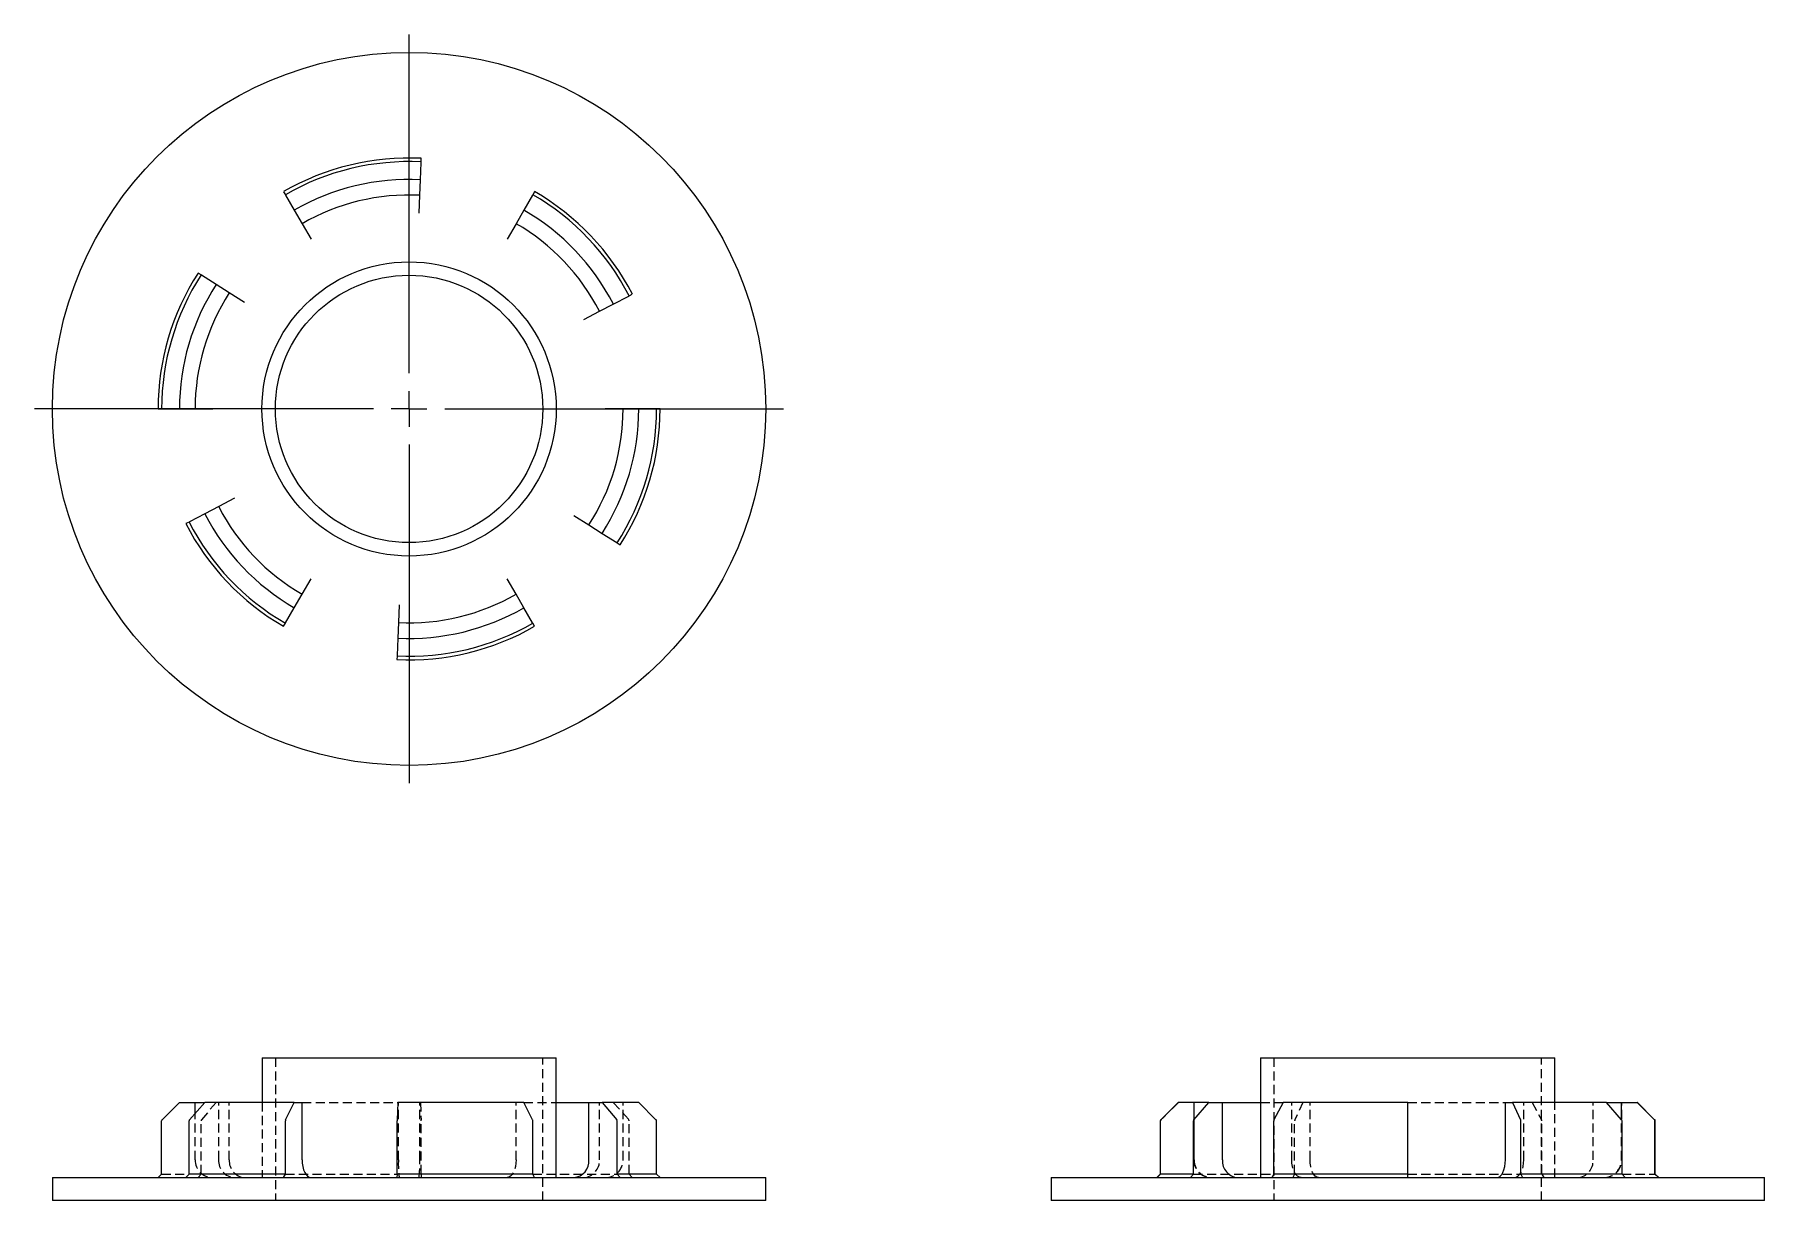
# Model space of a CAD drawing. Header units: millimetres. Extents: x 30 to 273, y 47 to 210.
import ezdxf

# ---------------------------------------------------------------- set-up
doc = ezdxf.new("R2010")
doc.units = ezdxf.units.MM
doc.linetypes.add('HIDDEN', pattern=[1.905, 1.27, -0.635])
doc.layers.add('10', color=7, linetype='Continuous')

# ---------------------------------------------------------------- blocks, each defined once
blk = doc.blocks.new('SW_CENTERMARKSYMBOL_0')
at = {"layer": '10', "color": 0}
for p, q in [((0, 5), (0, 52.5)), ((0, 0), (0, 2.5)), ((-5, 0), (-52.5, 0)), ((0, 0), (-2.5, 0)), ((0, 0), (0, -2.5)), ((0, 0), (2.5, 0)), ((5, 0), (52.5, 0)), ((0, -5), (0, -52.5))]:
    blk.add_line(p, q, dxfattribs=at)

msp = doc.modelspace()

# ---------------------------------------------------------------- linework, layer by layer
at = {"color": 7, "linetype": 'Continuous', "lineweight": 25}
for p, q in [((84.59, 190.15), (84.69, 192.57)), ((84.69, 192.65), (84.71, 193.15)), ((84.69, 192.57), (84.69, 192.65)), ((84.49, 187.96), (84.59, 190.15)), ((65.41, 188.47), (65.66, 188.04)), ((65.66, 188.04), (65.69, 187.98)), ((65.69, 187.98), (66.91, 185.88)), ((84.39, 185.47), (84.49, 187.96)), ((100.31, 187.98), (99.09, 185.88)), ((100.34, 188.04), (100.31, 187.98)), ((100.59, 188.47), (100.34, 188.04)), ((66.91, 185.88), (68, 183.98)), ((99.09, 185.88), (98, 183.98)), ((68, 183.98), (69.25, 181.82)), ((98, 183.98), (96.75, 181.82)), ((53.84, 176.79), (53.42, 177.06)), ((53.9, 176.75), (53.84, 176.79)), ((55.95, 175.45), (53.9, 176.75)), ((57.8, 174.27), (55.95, 175.45)), ((59.91, 172.93), (57.8, 174.27)), ((109.69, 171.69), (111.63, 172.7)), ((111.63, 172.7), (113.79, 173.82)), ((113.79, 173.82), (113.85, 173.86)), ((113.85, 173.86), (114.29, 174.09)), ((107.48, 170.53), (109.69, 171.69)), ((47.81, 158), (48.31, 158)), ((48.31, 158), (48.39, 158)), ((48.39, 158), (50.81, 158)), ((50.81, 158), (53, 158)), ((53, 158), (55.5, 158)), ((113, 158), (110.5, 158)), ((115.19, 158), (113, 158)), ((117.61, 158), (115.19, 158)), ((117.69, 158), (117.61, 158)), ((118.19, 158), (117.69, 158)), ((54.37, 143.3), (52.21, 142.18)), ((56.31, 144.31), (54.37, 143.3)), ((58.52, 145.47), (56.31, 144.31)), ((52.15, 142.14), (51.71, 141.91)), ((52.21, 142.18), (52.15, 142.14)), ((106.09, 143.07), (108.2, 141.73)), ((108.2, 141.73), (110.05, 140.55)), ((110.05, 140.55), (112.1, 139.25)), ((112.1, 139.25), (112.16, 139.21)), ((112.16, 139.21), (112.58, 138.94)), ((68, 132.02), (69.25, 134.18)), ((98, 132.02), (96.75, 134.18)), ((66.91, 130.12), (68, 132.02)), ((99.09, 130.12), (98, 132.02)), ((65.69, 128.02), (66.91, 130.12)), ((81.61, 130.53), (81.51, 128.04)), ((100.31, 128.02), (99.09, 130.12)), ((65.41, 127.53), (65.66, 127.96)), ((65.66, 127.96), (65.69, 128.02)), ((81.51, 128.04), (81.41, 125.85)), ((100.34, 127.96), (100.31, 128.02)), ((100.59, 127.53), (100.34, 127.96)), ((81.41, 125.85), (81.31, 123.43)), ((81.31, 123.35), (81.29, 122.85)), ((81.31, 123.43), (81.31, 123.35)), ((62.38, 67), (62.38, 60.75)), ((62.38, 67), (103.62, 67)), ((103.62, 50.2), (103.62, 67)), ((202.38, 67), (202.38, 50.2)), ((202.38, 67), (223, 67)), ((223, 67), (243.62, 67)), ((243.62, 60.75), (243.62, 67)), ((48.39, 58.32), (50.81, 60.75)), ((50.81, 60.75), (53, 60.75)), ((54.37, 60.75), (52.21, 58.32)), ((53, 59.21), (53, 60.75)), ((53, 60.75), (54.37, 60.75)), ((66.91, 60.75), (54.37, 60.75)), ((65.69, 58.32), (66.91, 60.75)), ((66.91, 60.75), (68, 60.75)), ((68, 52.7), (68, 60.75)), ((81.41, 60.75), (81.31, 58.32)), ((99.09, 60.75), (81.41, 60.75)), ((100.31, 58.32), (99.09, 60.75)), ((103.62, 60.75), (108.2, 60.75)), ((108.2, 52.7), (108.2, 60.75)), ((108.2, 60.75), (110.05, 60.75)), ((110.05, 60.75), (112.1, 58.32)), ((115.19, 60.75), (110.05, 60.75)), ((117.61, 58.32), (115.19, 60.75)), ((190.81, 60.75), (188.39, 58.32)), ((195.12, 60.75), (190.81, 60.75)), ((193.02, 58.32), (195.12, 60.75)), ((195.12, 60.75), (197.02, 60.75)), ((197.02, 52.7), (197.02, 60.75)), ((197.02, 60.75), (202.38, 60.75)), ((205.55, 60.75), (204.25, 58.32)), ((223, 60.75), (205.55, 60.75)), ((223, 58.32), (223, 60.75)), ((236.69, 52.7), (236.69, 60.75)), ((236.69, 60.75), (237.7, 60.75)), ((237.7, 60.75), (238.82, 58.32)), ((250.88, 60.75), (237.7, 60.75)), ((252.98, 58.32), (250.88, 60.75)), ((250.88, 60.75), (252.96, 60.75)), ((252.96, 58.34), (252.96, 60.75)), ((252.96, 60.75), (255.15, 60.75)), ((255.15, 60.75), (257.57, 58.32)), ((255.19, 60.75), (255.15, 60.75)), ((257.61, 58.32), (255.19, 60.75)), ((223, 58.15), (223, 58.32)), ((48.31, 50.7), (48.31, 58.15)), ((52.15, 50.7), (52.15, 58.15)), ((65.66, 50.7), (65.66, 58.15)), ((81.31, 50.7), (81.31, 58.15)), ((100.34, 50.7), (100.34, 58.15)), ((112.16, 50.7), (112.16, 58.15)), ((117.69, 50.7), (117.69, 58.15)), ((188.31, 58.15), (188.31, 50.7)), ((192.96, 50.7), (192.96, 58.15)), ((204.21, 50.7), (204.21, 58.15)), ((223, 50.7), (223, 58.15)), ((238.86, 50.7), (238.86, 58.15)), ((253.04, 50.7), (253.04, 58.15)), ((257.65, 50.7), (257.65, 58.15)), ((257.69, 50.7), (257.69, 58.15)), ((33, 50.2), (33, 47)), ((33, 50.2), (133, 50.2)), ((47.81, 50.2), (48.31, 50.7)), ((52.15, 50.7), (51.71, 50.2)), ((65.66, 50.7), (52.15, 50.7)), ((65.41, 50.2), (65.66, 50.7)), ((81.31, 50.7), (81.29, 50.2)), ((100.34, 50.7), (81.31, 50.7)), ((100.59, 50.2), (100.34, 50.7)), ((112.16, 50.7), (112.58, 50.2)), ((117.69, 50.7), (112.16, 50.7)), ((118.19, 50.2), (117.69, 50.7)), ((133, 47), (133, 50.2)), ((173, 50.2), (173, 47)), ((173, 50.2), (223, 50.2)), ((188.31, 50.7), (187.81, 50.2)), ((192.96, 50.7), (188.31, 50.7)), ((192.53, 50.2), (192.96, 50.7)), ((204.21, 50.7), (203.94, 50.2)), ((223, 50.7), (204.21, 50.7)), ((223, 50.2), (223, 50.7)), ((223, 50.2), (273, 50.2)), ((238.86, 50.7), (239.09, 50.2)), ((253.04, 50.7), (238.86, 50.7)), ((253.47, 50.2), (253.04, 50.7)), ((257.65, 50.7), (258.15, 50.2)), ((257.69, 50.7), (257.65, 50.7)), ((258.19, 50.2), (257.69, 50.7)), ((273, 47), (273, 50.2)), ((133, 47), (33, 47)), ((223, 47), (173, 47)), ((273, 47), (223, 47))]:
    msp.add_line(p, q, dxfattribs=at)
at = {"color": 7, "linetype": 'HIDDEN', "lineweight": 18}
for p, q in [((64.25, 67), (64.25, 47)), ((101.75, 47), (101.75, 67)), ((204.25, 67), (204.25, 47)), ((241.75, 47), (241.75, 67)), ((55.95, 60.75), (53.9, 58.32)), ((56.31, 52.7), (56.31, 60.75)), ((57.8, 52.7), (57.8, 60.75)), ((62.38, 60.75), (62.38, 50.2)), ((68, 60.75), (81.41, 60.75)), ((81.51, 52.7), (81.51, 60.75)), ((84.49, 52.7), (84.49, 60.75)), ((84.59, 60.75), (84.69, 58.32)), ((98, 52.7), (98, 60.75)), ((99.09, 60.75), (103.62, 60.75)), ((109.69, 52.7), (109.69, 60.75)), ((111.63, 60.75), (113.79, 58.32)), ((113, 52.7), (113, 60.75)), ((190.85, 60.75), (188.43, 58.32)), ((193, 60.75), (193, 52.7)), ((193.04, 52.7), (193.04, 60.75)), ((202.38, 60.75), (205.55, 60.75)), ((206.73, 52.7), (206.73, 60.75)), ((208.3, 60.75), (207.18, 58.32)), ((209.31, 52.7), (209.31, 60.75)), ((223, 60.75), (236.69, 60.75)), ((239.27, 52.7), (239.27, 60.75)), ((240.45, 60.75), (241.75, 58.32)), ((243.62, 50.2), (243.62, 60.75)), ((248.98, 52.7), (248.98, 60.75)), ((253, 52.7), (253, 60.75)), ((53, 52.7), (53, 59.21)), ((252.96, 52.7), (252.96, 58.34)), ((53.84, 50.7), (53.84, 58.15)), ((84.69, 50.7), (84.69, 58.15)), ((113.85, 50.7), (113.85, 58.15)), ((188.35, 50.7), (188.35, 58.15)), ((207.14, 50.7), (207.14, 58.15)), ((241.79, 50.7), (241.79, 58.15)), ((48.31, 50.7), (52.15, 50.7)), ((53.84, 50.7), (53.42, 50.2)), ((65.66, 50.7), (81.31, 50.7)), ((84.69, 50.7), (84.71, 50.2)), ((100.34, 50.7), (112.16, 50.7)), ((113.85, 50.7), (114.29, 50.2)), ((188.35, 50.7), (187.85, 50.2)), ((192.96, 50.7), (204.21, 50.7)), ((207.14, 50.7), (206.91, 50.2)), ((223, 50.7), (238.86, 50.7)), ((241.79, 50.7), (242.06, 50.2)), ((253.04, 50.7), (257.65, 50.7))]:
    msp.add_line(p, q, dxfattribs=at)
at = {"color": 7, "linetype": 'Continuous', "lineweight": 25, "flags": 128}
for points in [[(68, 52.7), (68.02, 52.21), (68.1, 51.74), (68.21, 51.31), (68.37, 50.93), (68.56, 50.62), (68.77, 50.39), (69.01, 50.25), (69.25, 50.2)], [(235.53, 50.2), (235.76, 50.25), (235.98, 50.39), (236.17, 50.62), (236.35, 50.93), (236.49, 51.31), (236.6, 51.74), (236.67, 52.21), (236.69, 52.7)]]:
    msp.add_lwpolyline(points, dxfattribs=at)
at = {"color": 7, "linetype": 'HIDDEN', "lineweight": 18, "flags": 128}
for points in [[(98, 52.7), (97.98, 52.21), (97.9, 51.74), (97.79, 51.31), (97.63, 50.93), (97.44, 50.62), (97.23, 50.39), (96.99, 50.25), (96.75, 50.2)], [(208.07, 50.2), (207.81, 50.25), (207.55, 50.39), (207.32, 50.62), (207.12, 50.93), (206.95, 51.31), (206.83, 51.74), (206.75, 52.21), (206.73, 52.7)], [(210.47, 50.2), (210.24, 50.25), (210.02, 50.39), (209.83, 50.62), (209.65, 50.93), (209.51, 51.31), (209.4, 51.74), (209.33, 52.21), (209.31, 52.7)], [(237.93, 50.2), (238.19, 50.25), (238.45, 50.39), (238.68, 50.62), (238.88, 50.93), (239.05, 51.31), (239.17, 51.74), (239.25, 52.21), (239.27, 52.7)]]:
    msp.add_lwpolyline(points, dxfattribs=at)
at = {"color": 7, "linetype": 'Continuous', "lineweight": 25}
for radius in [50, 20.63, 18.75]:
    msp.add_circle((83, 158), radius, dxfattribs=at)
for centre, radius, start, end in [((83, 158), 35.19, 87.2074, 120), ((83, 158), 34.69, 87.2025, 120), ((83, 158), 32.19, 87.1756, 120), ((83, 158), 30, 87.1483, 120), ((83, 158), 34.69, 27.2025, 60), ((83, 158), 35.19, 27.2074, 60), ((83, 158), 32.19, 27.1756, 60), ((83, 158), 30, 27.1483, 60), ((83, 158), 35.19, 147.2074, 180), ((83, 158), 34.69, 147.2025, 180), ((83, 158), 32.19, 147.1756, 180), ((83, 158), 30, 147.1483, 180), ((83, 158), 30, 327.1483, 0), ((83, 158), 32.19, 327.1756, 0), ((83, 158), 34.69, 327.2025, 0), ((83, 158), 35.19, 327.2074, 0), ((83, 158), 32.19, 207.1756, 240), ((83, 158), 30, 207.1483, 240), ((83, 158), 35.19, 207.2074, 240), ((83, 158), 34.69, 207.2025, 240), ((83, 158), 30, 267.1483, 300), ((83, 158), 32.19, 267.1756, 300), ((83, 158), 35.19, 267.2074, 300), ((83, 158), 34.69, 267.2025, 300), ((48.56, 58.15), 0.25, 135, 180), ((52.42, 58.15), 0.267, 139.172, 180.4961), ((66.06, 58.15), 0.406, 155.4548, 181.1433), ((85.69, 58.16), 4.38, 177.8297, 180.141), ((99.94, 58.15), 0.406, 358.8567, 24.5452), ((111.88, 58.15), 0.275, 359.3518, 39.1816), ((117.44, 58.15), 0.25, 0, 45), ((188.56, 58.15), 0.25, 135, 180), ((193.23, 58.15), 0.271, 139.9603, 180.5719), ((204.59, 58.15), 0.383, 153.7868, 181.1515), ((238.42, 58.15), 0.434, 358.879, 22.8119), ((252.77, 58.15), 0.271, 359.4281, 40.0397), ((257.4, 58.15), 0.25, 359.9956, 44.9681), ((257.44, 58.15), 0.25, 0, 45), ((105.88, 52.52), 2.33, 275.2504, 4.4291), ((199.36, 52.54), 2.35, 176.1887, 265.5981)]:
    msp.add_arc(centre, radius, start, end, dxfattribs=at)
at = {"color": 7, "linetype": 'HIDDEN', "lineweight": 18}
for centre, radius, start, end in [((54.12, 58.15), 0.275, 140.8184, 180.6482), ((80.31, 58.16), 4.38, 359.859, 2.1703), ((113.58, 58.15), 0.267, 359.5039, 40.828), ((188.6, 58.15), 0.25, 135.0319, 180.0044), ((207.58, 58.15), 0.434, 157.1881, 181.121), ((241.41, 58.15), 0.383, 358.8485, 26.2132), ((55.5, 52.7), 2.5, 180, 270), ((58.67, 52.57), 2.37, 176.7682, 266.3546), ((60.12, 52.52), 2.33, 175.5709, 264.7496), ((96.2, 52.08), 14.71, 177.5693, 187.3277), ((69.8, 52.08), 14.71, 352.6723, 2.4307), ((107.33, 52.57), 2.37, 273.6454, 3.2318), ((110.5, 52.7), 2.5, 270, 0), ((195.5, 52.7), 2.5, 180, 270), ((195.54, 52.7), 2.5, 179.9745, 269.9746), ((246.64, 52.54), 2.35, 274.4019, 3.8113), ((250.46, 52.7), 2.5, 270.0254, 0.0255), ((250.5, 52.7), 2.5, 270, 0)]:
    msp.add_arc(centre, radius, start, end, dxfattribs=at)

# ---------------------------------------------------------------- block references
at = {"layer": '10'}
msp.add_blockref('SW_CENTERMARKSYMBOL_0', (83, 158), dxfattribs=at)

doc.saveas('drawing.dxf')
